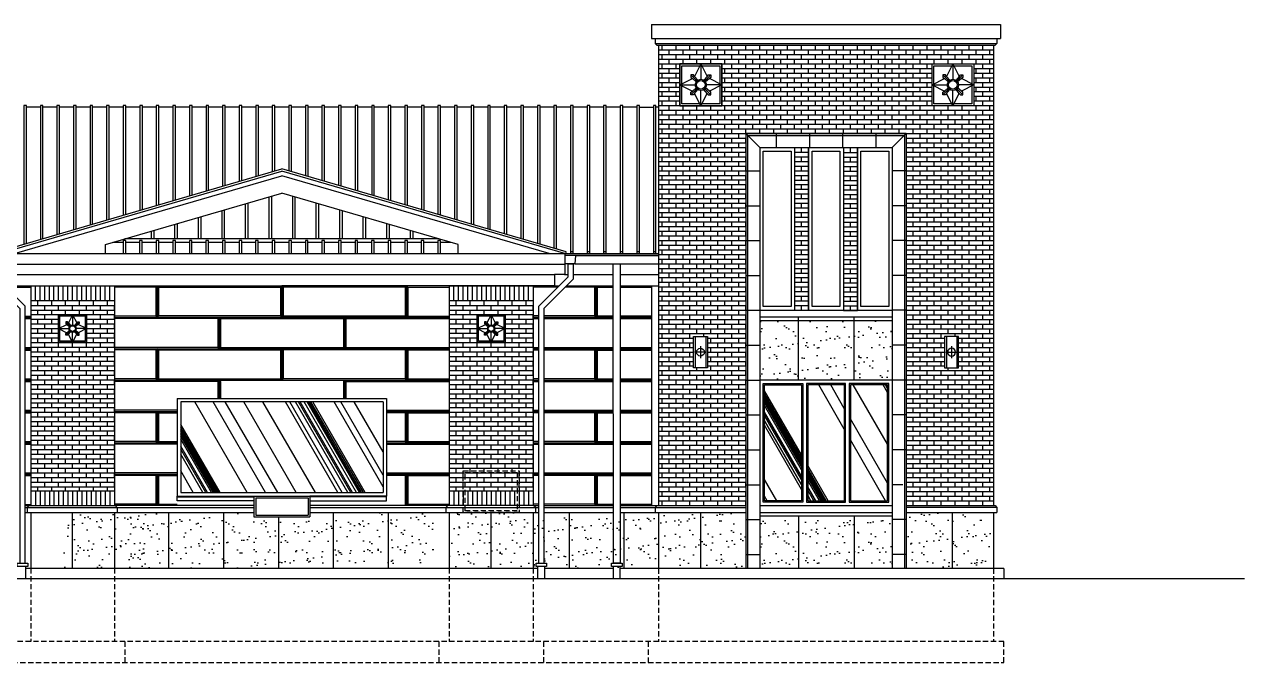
# Model space of a CAD drawing. Header units: inches. Extents: x -396 to 6197, y 197 to 563.
# Drawn here: x 3699 to 4399, y 197 to 563 of the extents above; entities that cross this region are included whole.
import ezdxf

# ---------------------------------------------------------------- set-up
doc = ezdxf.new("R2010")
doc.units = ezdxf.units.IN
doc.header["$LTSCALE"] = 24
doc.header["$MEASUREMENT"] = 0
doc.linetypes.add('HIDDEN2', pattern=[0.1875, 0.125, -0.0625])
for name, color, linetype in [('A-GLAZ EXT', 1, 'Continuous'), ('A-LINE_01', 1, 'Continuous'), ('A-LINE_02', 2, 'Continuous'), ('A-LINE_03', 3, 'Continuous'), ('A-LINE_06', 6, 'Continuous'), ('A-LINE_08', 8, 'Continuous'), ('A-PATT BRCK', 252, 'Continuous'), ('A-PATT GLAZ', 252, 'Continuous'), ('A-PATT MEDN', 252, 'Continuous'), ('A-PATT NICHIHA', 252, 'Continuous'), ('A-PATT ROOF', 252, 'Continuous'), ('A-PATT STONE', 1, 'Continuous')]:
    doc.layers.add(name, color=color, linetype=linetype)

# ---------------------------------------------------------------- blocks, each defined once
blk = doc.blocks.new('medallion 01')
for p, q in [((11.97, 0), (11.97, -8.77)), ((9.71, -9.71), (6.26, -6.26)), ((6.26, -6.26), (6.26, -6.26)), ((14.24, -9.71), (17.69, -6.26)), ((0, -11.98), (8.77, -11.98)), ((7.11, -8.4), (9.32, -10.19)), ((7.11, -15.55), (9.32, -13.76)), ((7.11, -15.55), (9.32, -13.76)), ((8.4, -7.11), (10.19, -9.32)), ((15.55, -7.11), (13.76, -9.32)), ((16.84, -8.4), (14.63, -10.19)), ((16.84, -15.55), (14.63, -13.76)), ((16.84, -15.55), (14.63, -13.76)), ((23.95, -11.98), (15.17, -11.98)), ((9.71, -14.24), (6.26, -17.69)), ((9.71, -14.24), (6.26, -17.69)), ((8.4, -16.84), (10.19, -14.63)), ((8.4, -16.84), (10.19, -14.63)), ((11.97, -23.95), (11.97, -15.18)), ((15.55, -16.84), (13.76, -14.63)), ((15.55, -16.84), (13.76, -14.63)), ((14.24, -14.24), (17.69, -17.69)), ((14.24, -14.24), (17.69, -17.69))]:
    blk.add_line(p, q)
at = {"color": 1}
for p, q in [((11.97, 0), (8.4, -7.11)), ((11.97, 0), (15.55, -7.11)), ((0, -11.98), (7.11, -8.4)), ((0, -11.98), (7.11, -15.55)), ((23.95, -11.98), (16.84, -8.4)), ((23.95, -11.98), (16.84, -15.55)), ((11.97, -23.95), (8.4, -16.84)), ((11.97, -23.95), (15.55, -16.84))]:
    blk.add_line(p, q, dxfattribs=at)
blk.add_lwpolyline([(0, 0), (23.95, 0), (23.95, -23.95), (0, -23.95)], close=True)
for points in [[(1.03, -11.46), (1.03, -1.03), (11.46, -1.03)], [(12.49, -1.03), (22.92, -1.03), (22.92, -11.46)], [(11.46, -22.92), (1.03, -22.92), (1.03, -12.49)], [(22.92, -12.49), (22.92, -22.92), (12.49, -22.92)]]:
    blk.add_lwpolyline(points)
for points in [[(8.4, -7.11), (7.71, -6.26), (6.26, -6.26), (6.26, -7.71), (7.11, -8.4)], [(15.55, -7.11), (16.24, -6.26), (17.69, -6.26), (17.69, -7.71), (16.84, -8.4)], [(8.4, -16.84), (7.71, -17.69), (6.26, -17.69), (6.26, -16.24), (7.11, -15.55)], [(15.55, -16.84), (16.24, -17.69), (17.69, -17.69), (17.69, -16.24), (16.84, -15.55)]]:
    blk.add_lwpolyline(points, dxfattribs=at)
for radius in [3.2, 2.43]:
    blk.add_circle((11.97, -11.98), radius)
blk.add_circle((11.97, -11.98), 3.2, dxfattribs=at)
blk = doc.blocks.new('decor26')
at = {"color": 8}
for p, q in [((-3, 9), (-3, -9)), ((3, 9), (3, -9))]:
    blk.add_line(p, q, dxfattribs=at)
at = {"color": 252, "linetype": 'Continuous', "ltscale": 96}
for p, q in [((3.37, 0), (-3.37, 0)), ((0, 3.37), (0, -3.37))]:
    blk.add_line(p, q, dxfattribs=at)
blk.add_lwpolyline([(-4, 9), (4, 9), (4, -9), (-4, -9)], close=True)
blk.add_circle((0, 0), 2.25, dxfattribs=at)
blk = doc.blocks.new('window_03 76')
for points in [[(-13.25, 2), (-36, 2), (-36, 69.94), (-13.25, 69.94)], [(-11.25, 2), (11.25, 2), (11.25, 69.94), (-11.25, 69.94)], [(13.25, 2), (36, 2), (36, 69.94), (13.25, 69.94)]]:
    blk.add_lwpolyline(points, close=True)
at = {"color": 8}
for points in [[(-14, 2.75), (-35.25, 2.75), (-35.25, 69.19), (-14, 69.19)], [(-10.5, 2.75), (10.5, 2.75), (10.5, 69.19), (-10.5, 69.19)], [(14, 2.75), (35.25, 2.75), (35.25, 69.19), (14, 69.19)]]:
    blk.add_lwpolyline(points, close=True, dxfattribs=at)
blk = doc.blocks.new('DS-1')
at = {"layer": 'A-LINE_01'}
blk.add_lwpolyline([(0.03, 1.39), (0, 172.97), (4, 172.97), (4.03, 1.39)], close=True, dxfattribs=at)

msp = doc.modelspace()

# ---------------------------------------------------------------- hatches: boundary and pattern name
at = {"layer": 'A-PATT BRCK'}
h = msp.add_hatch(dxfattribs=at)
h.set_pattern_fill('AR-BRSTD', color=256)
h.set_pattern_definition([(0, (4113.1268, 287.0917), (0, 2.667), []), (90, (4113.1268, 287.0917), (-4, 2.667), [2.667, -2.667])])
h.paths.add_polyline_path([(4075.38, 516.33), (4075.38, 540.33), (4099.38, 540.33), (4099.38, 516.33)], flags=16)
h.paths.add_polyline_path([(4219.9, 516.33), (4219.9, 540.33), (4243.9, 540.33), (4243.9, 516.33)], flags=16)
h.paths.add_polyline_path([(4083.13, 384.04), (4091.13, 384.04), (4091.13, 366.04), (4083.13, 366.04)])
h.paths.add_polyline_path([(4227.13, 366.04), (4227.13, 384.04), (4235.13, 384.04), (4235.13, 366.04)])
h.paths.add_polyline_path([(4113.13, 500.37), (4205.13, 500.37), (4205.13, 287.03), (4255.13, 287.03), (4255.13, 551.03), (4063.13, 551.03), (4063.13, 287.03), (4113.13, 287.03)])
h = msp.add_hatch(dxfattribs=at)
h.set_pattern_fill('AR-BRSTD', color=256)
h.set_pattern_definition([(0, (4113.1268, 287.0832), (0, 2.667), []), (90, (4113.1268, 287.0832), (-4, 2.667), [2.667, -2.667])])
h.paths.add_polyline_path([(4149.13, 492.36), (4141.13, 492.36), (4141.13, 399.02), (4149.13, 399.02)])
h = msp.add_hatch(dxfattribs=at)
h.set_pattern_fill('AR-BRSTD', color=256)
h.set_pattern_definition([(0, (4141.1268, 286.8696), (0, 2.667), []), (90, (4141.1268, 286.8696), (-4, 2.667), [2.667, -2.667])])
h.paths.add_polyline_path([(4177.13, 492.14), (4169.13, 492.14), (4169.13, 398.81), (4177.13, 398.81)])
h = msp.add_hatch(dxfattribs=at)
h.set_pattern_fill('AR-BRSTD', color=256)
h.set_pattern_definition([(0, (3727.1268, 287.2027), (0, 2.667), []), (90, (3727.1268, 287.2027), (-4, 2.667), [2.667, -2.667])])
h.paths.add_polyline_path([(3751.13, 404.45), (3703.13, 404.45), (3703.13, 295.59), (3751.13, 295.59)])
h.paths.add_polyline_path([(3719.13, 380.54), (3719.11, 396.54), (3735.11, 396.54), (3735.13, 380.54)], flags=16)
h = msp.add_hatch(dxfattribs=at)
h.set_pattern_fill('AR-BRSTD', color=256)
h.set_pattern_definition([(0, (3967.126, 287.2027), (0, 2.667), []), (90, (3967.126, 287.2027), (-4, 2.667), [2.667, -2.667])])
h.paths.add_polyline_path([(3991.13, 404.45), (3943.13, 404.45), (3943.13, 295.59), (3991.13, 295.59)])
h.paths.add_polyline_path([(3959.13, 380.54), (3959.11, 396.54), (3975.11, 396.54), (3975.13, 380.54)], flags=16)
at = {"layer": 'A-PATT GLAZ'}
h = msp.add_hatch(dxfattribs=at)
h.set_pattern_fill('GLASS_3', color=256, scale=4, angle=75, pattern_type=2)
h.set_pattern_definition([(120, (3329.87, -2e-13), (-62.354, -36), []), (120, (3325.232, 1.242), (-27.7128, -16), []), (120, (3322.914, 1.86), (-62.0074, -35.8), []), (120, (3324.846, 1.346), (-62.1806, -35.9), []), (120, (3326.005, 1.035), (-62.354, -36), []), (120, (3321.37, 2.28), (-62.354, -36), []), (120, (3318.28, 3.106), (-62.354, -36), []), (120, (3322.14, 2.07), (-62.7, -36.2), []), (120, (3327.55, 0.62), (-62.354, -36), []), (120, (3328.71, 0.31), (-62.354, -36), []), (120, (3324.07, 1.55), (-62.354, -36), []), (120, (3326.78, 0.83), (-65.818, -38), []), (120, (3327.937, 0.52), (-51.9615, -30), []), (120, (3326.2, 0.98), (-62.354, -36), []), (120, (3327.74, 0.57), (-124.708, -72), []), (120, (3327.164, 0.725), (-62.354, -36), []), (120, (3326.97, 0.78), (-62.354, -36), []), (120, (3320.21, 2.59), (-62.354, -36), []), (120, (3326.005, 1.035), (-62.354, -36), []), (120, (3328.516, 0.36), (-62.354, -36), []), (120, (3326.97, 0.78), (-62.354, -36), [])])
h.paths.add_polyline_path([(4145.13, 356.28), (4123.88, 356.28), (4123.87, 289.84), (4145.12, 289.84)])
h.paths.add_polyline_path([(4169.62, 356.28), (4148.63, 356.28), (4148.63, 289.84), (4169.63, 289.84)])
h.paths.add_polyline_path([(4194.37, 356.28), (4173.13, 356.28), (4173.13, 289.84), (4194.38, 289.84)])
h = msp.add_hatch(dxfattribs=at)
h.set_pattern_fill('GLASS_3', color=256, scale=4, angle=75, pattern_type=2)
h.set_pattern_definition([(120, (-9, 0), (-62.3538, -36), []), (120, (-13.636, 1.242), (-27.7128, -16), []), (120, (-15.954, 1.86), (-62.0074, -35.8), []), (120, (-14.02, 1.346), (-62.1806, -35.9), []), (120, (-12.86, 1.035), (-62.3538, -36), []), (120, (-17.5, 2.28), (-62.3538, -36), []), (120, (-20.59, 3.106), (-62.3538, -36), []), (120, (-16.73, 2.07), (-62.7002, -36.2), []), (120, (-11.32, 0.62), (-62.3538, -36), []), (120, (-10.16, 0.31), (-62.3538, -36), []), (120, (-14.795, 1.55), (-62.3538, -36), []), (120, (-12.09, 0.83), (-65.818, -38), []), (120, (-10.93, 0.52), (-51.9615, -30), []), (120, (-12.67, 0.98), (-62.3538, -36), []), (120, (-11.12, 0.57), (-124.7077, -72), []), (120, (-11.704, 0.725), (-62.3538, -36), []), (120, (-11.9, 0.78), (-62.3538, -36), []), (120, (-18.66, 2.59), (-62.3538, -36), []), (120, (-12.86, 1.035), (-62.3538, -36), []), (120, (-10.35, 0.36), (-62.3538, -36), []), (120, (-11.9, 0.78), (-62.3538, -36), [])])
h.paths.add_polyline_path([(3905.13, 346.51), (3789.13, 346.51), (3789.13, 294.51), (3905.13, 294.51)])
at = {"layer": 'A-PATT STONE'}
h = msp.add_hatch(dxfattribs=at)
h.set_pattern_fill('AR-SAND', color=256, scale=6)
h.set_pattern_definition([(37.5, (-0.006, 176.26), (-0.37796, 11.560943), [0, -9.12, 0, -10.2, 0, -9.75]), (7.5, (-0.006, 176.26), (10.61866, 16.932876), [0, -4.92, 0, -8.22, 0, -3.15]), (327.5, (-7.386, 176.26), (18.68485, 0.033954), [0, -3, 0, -10.8, 0, -14.1]), (317.5, (-7.386, 176.26), (18.03676, 5.266053), [0, -1.5, 0, -7.08, 0, -8.1])])
h.paths.add_polyline_path([(4197.12, 393.26), (4121.12, 393.26), (4121.12, 359.03), (4197.12, 359.03)])
h = msp.add_hatch(dxfattribs=at)
h.set_pattern_fill('AR-SAND', color=256, scale=6)
h.set_pattern_definition([(37.5, (0, 49.514), (-0.37796, 11.560943), [0, -9.12, 0, -10.2, 0, -9.75]), (7.5, (0, 49.514), (10.61866, 16.932876), [0, -4.92, 0, -8.22, 0, -3.15]), (327.5, (-7.38, 49.514), (18.68485, 0.033954), [0, -3, 0, -10.8, 0, -14.1]), (317.5, (-7.38, 49.514), (18.03676, 5.266053), [0, -1.5, 0, -7.08, 0, -8.1])])
h.paths.add_polyline_path([(3769.13, 283.02), (3721.13, 283.02), (3721.13, 251.03), (3769.13, 251.03)])
h.paths.add_polyline_path([(3991.13, 283.02), (3943.13, 283.02), (3943.13, 251.03), (3991.13, 251.03)])
h = msp.add_hatch(dxfattribs=at)
h.set_pattern_fill('AR-SAND', color=256, scale=6)
h.set_pattern_definition([(37.5, (-9, 104.309), (-0.37796, 11.560943), [0, -9.12, 0, -10.2, 0, -9.75]), (7.5, (-9, 104.309), (10.61866, 16.932876), [0, -4.92, 0, -8.22, 0, -3.15]), (327.5, (-16.38, 104.309), (18.68485, 0.033954), [0, -3, 0, -10.8, 0, -14.1]), (317.5, (-16.38, 104.309), (18.03676, 5.266053), [0, -1.5, 0, -7.08, 0, -8.1])])
h.paths.add_polyline_path([(3787.13, 280.51), (3787.13, 283.02), (3760.13, 283.02), (3760.13, 251.03), (3934.13, 251.03), (3934.13, 283.02), (3862.13, 283.02), (3862.13, 280.03), (3845.1, 280.03), (3845.1, 283.02), (3819.13, 283.02), (3819.13, 280.51)])
h = msp.add_hatch(dxfattribs=at)
h.set_pattern_fill('AR-SAND', color=256, scale=6)
h.set_pattern_definition([(37.5, (0, 102.989), (-0.37796, 11.560943), [0, -9.12, 0, -10.2, 0, -9.75]), (7.5, (0, 102.989), (10.61866, 16.932876), [0, -4.92, 0, -8.22, 0, -3.15]), (327.5, (-7.38, 102.989), (18.68485, 0.033954), [0, -3, 0, -10.8, 0, -14.1]), (317.5, (-7.38, 102.989), (18.03676, 5.266053), [0, -1.5, 0, -7.08, 0, -8.1])])
h.paths.add_polyline_path([(4063.13, 283.02), (3991.13, 283.02), (3991.13, 251.03), (4063.13, 251.03)])
h = msp.add_hatch(dxfattribs=at)
h.set_pattern_fill('AR-SAND', color=256, scale=6)
h.set_pattern_definition([(37.5, (0, 52.815), (-0.37796, 11.560943), [0, -9.12, 0, -10.2, 0, -9.75]), (7.5, (0, 52.815), (10.61866, 16.932876), [0, -4.92, 0, -8.22, 0, -3.15]), (327.5, (-7.38, 52.815), (18.68485, 0.033954), [0, -3, 0, -10.8, 0, -14.1]), (317.5, (-7.38, 52.815), (18.03676, 5.266053), [0, -1.5, 0, -7.08, 0, -8.1])])
h.paths.add_polyline_path([(4113.13, 283.02), (4063.13, 283.02), (4063.13, 251.03), (4113.13, 251.03)])
h.paths.add_polyline_path([(4197.13, 279.03), (4121.12, 279.03), (4121.12, 251.03), (4197.13, 251.03)])
h.paths.add_polyline_path([(4255.13, 283.03), (4205.13, 283.03), (4205.13, 251.03), (4255.13, 251.03)])

# ---------------------------------------------------------------- linework, layer by layer
at = {"layer": 'A-LINE_01'}
for p, q in [((3708.63, 515.53), (3700.63, 515.53)), ((3718.13, 515.53), (3710.13, 515.53)), ((3727.63, 515.53), (3719.63, 515.53)), ((3737.13, 515.53), (3729.13, 515.53)), ((3746.63, 515.53), (3738.63, 515.53)), ((3756.13, 515.53), (3748.13, 515.53)), ((3765.63, 515.53), (3757.63, 515.53)), ((3775.13, 515.53), (3767.13, 515.53)), ((3784.63, 515.53), (3776.63, 515.53)), ((3794.13, 515.53), (3786.13, 515.53)), ((3803.63, 515.53), (3795.63, 515.53)), ((3813.13, 515.53), (3805.13, 515.53)), ((3822.63, 515.53), (3814.63, 515.53)), ((3832.13, 515.53), (3824.13, 515.53)), ((3841.63, 515.53), (3833.63, 515.53)), ((3851.13, 515.53), (3843.13, 515.53)), ((3860.63, 515.53), (3852.63, 515.53)), ((3870.13, 515.53), (3862.13, 515.53)), ((3879.63, 515.53), (3871.63, 515.53)), ((3889.13, 515.53), (3881.13, 515.53)), ((3898.63, 515.53), (3890.63, 515.53)), ((3908.13, 515.53), (3900.13, 515.53)), ((3917.63, 515.53), (3909.63, 515.53)), ((3927.13, 515.53), (3919.13, 515.53)), ((3936.63, 515.53), (3928.63, 515.53)), ((3946.13, 515.53), (3938.13, 515.53)), ((3955.63, 515.53), (3947.63, 515.53)), ((3965.13, 515.53), (3957.13, 515.53)), ((3974.63, 515.53), (3966.63, 515.53)), ((3984.13, 515.53), (3976.13, 515.53)), ((3993.63, 515.53), (3985.63, 515.53)), ((4003.13, 515.53), (3995.13, 515.53)), ((4012.63, 515.53), (4004.63, 515.53)), ((4022.13, 515.53), (4014.13, 515.53)), ((4031.63, 515.53), (4023.63, 515.53)), ((4041.13, 515.53), (4033.13, 515.53)), ((4050.63, 515.53), (4042.63, 515.53)), ((4052.13, 515.53), (4060.13, 515.53)), ((4063.13, 515.53), (4061.63, 515.53)), ((3839.63, 464.11), (3839.63, 440.03)), ((3841.13, 464.55), (3841.13, 440.03)), ((3853.13, 464.55), (3853.13, 440.03)), ((3854.63, 464.11), (3854.63, 440.03)), ((3812.63, 456.24), (3812.63, 440.03)), ((3814.13, 456.68), (3814.13, 440.03)), ((3826.13, 460.18), (3826.13, 440.03)), ((3827.63, 460.61), (3827.63, 440.03)), ((3866.63, 460.61), (3866.63, 440.03)), ((3868.13, 460.18), (3868.13, 440.03)), ((3880.13, 456.68), (3880.13, 440.03)), ((3881.63, 456.24), (3881.63, 440.03)), ((3785.63, 448.36), (3785.63, 440.03)), ((3787.13, 448.8), (3787.13, 440.03)), ((3799.13, 452.3), (3799.13, 440.03)), ((3800.63, 452.74), (3800.63, 440.03)), ((3893.63, 452.74), (3893.63, 440.03)), ((3895.13, 452.3), (3895.13, 440.03)), ((3907.13, 448.8), (3907.13, 440.03)), ((3908.63, 448.36), (3908.63, 440.03)), ((3772.13, 444.43), (3772.13, 440.03)), ((3773.63, 444.86), (3773.63, 440.03)), ((3920.63, 444.86), (3920.63, 440.03)), ((3922.13, 444.43), (3922.13, 440.03)), ((4009.89, 431.55), (4063.13, 431.55)), ((4003.37, 413.03), (4006.02, 413.03)), ((4009.13, 419.55), (4011.19, 419.55)), ((4010.26, 413.03), (4037.28, 413.03)), ((4014.19, 419.55), (4037.28, 419.55)), ((4041.28, 419.55), (4063.13, 419.55)), ((4041.28, 413.03), (4063.13, 413.03)), ((3789.13, 346.51), (3789.13, 294.51)), ((3905.13, 346.51), (3789.13, 346.51)), ((3905.13, 346.51), (3905.13, 294.51)), ((3789.13, 294.51), (3905.13, 294.51)), ((3831.13, 287.02), (3751.61, 287.02)), ((3787.13, 292.01), (3831.13, 292.01)), ((3832.13, 291.51), (3862.13, 291.51)), ((3832.13, 291.51), (3832.13, 281.51)), ((3862.13, 291.51), (3862.13, 281.51)), ((3907.13, 292.01), (3863.13, 292.01)), ((3942.13, 287.02), (3863.13, 287.02)), ((3991.13, 287.02), (3994.39, 287.02)), ((3997.39, 287.02), (4037.17, 287.03)), ((4041.17, 287.03), (4062.13, 287.03)), ((3752.61, 283.02), (3831.13, 283.02)), ((3832.13, 281.51), (3862.13, 281.51)), ((3863.13, 283.02), (3941.13, 283.02)), ((3700.37, 245.03), (3700.37, 252.03)), ((3993.89, 245.03), (3993.89, 252.03)), ((3997.89, 245.03), (3997.89, 252.03)), ((4037.18, 245.03), (4037.18, 252.03)), ((4041.18, 245.03), (4041.18, 252.03)), ((3703.13, 251.03), (3700.37, 251.03)), ((3991.13, 251.03), (3703.13, 251.03)), ((3993.89, 251.03), (3991.13, 251.03)), ((4037.18, 251.03), (3997.89, 251.03)), ((4261.13, 251.03), (4041.18, 251.03)), ((4261.13, 251.03), (4261.13, 245.03))]:
    msp.add_line(p, q, dxfattribs=at)
at = {"layer": 'A-LINE_01', "linetype": 'HIDDEN2'}
for p, q in [((3703.13, 251.03), (3703.13, 209.03)), ((3751.13, 251.03), (3751.13, 209.03)), ((3943.13, 251.03), (3943.13, 209.03)), ((3991.13, 251.03), (3991.13, 209.03)), ((4063.13, 250.98), (4063.13, 208.98)), ((4255.13, 250.98), (4255.13, 208.98)), ((4261.13, 209.03), (3445.13, 209.03)), ((3757.13, 209.03), (3757.13, 197.03)), ((3937.13, 209.03), (3937.13, 197.03)), ((3997.13, 209.03), (3997.13, 197.03)), ((4057.13, 208.98), (4057.13, 196.98)), ((4261.13, 197.03), (4261.13, 209.03)), ((3445.13, 197.03), (4261.13, 197.03))]:
    msp.add_line(p, q, dxfattribs=at)
at = {"layer": 'A-LINE_01'}
for points in [[(4075.38, 516.33), (4099.38, 516.33), (4099.38, 540.33), (4075.38, 540.33)], [(4243.9, 516.33), (4219.9, 516.33), (4219.9, 540.33), (4243.9, 540.33)], [(4123.13, 490.38), (4139.13, 490.38), (4139.13, 401.26), (4123.13, 401.26)], [(4151.13, 490.37), (4167.13, 490.37), (4167.13, 401.25), (4151.13, 401.25)], [(4179.13, 490.37), (4195.13, 490.37), (4195.13, 401.25), (4179.13, 401.25)], [(3719.13, 380.54), (3735.13, 380.54), (3735.13, 396.54), (3719.13, 396.54)], [(3959.13, 380.54), (3975.13, 380.54), (3975.13, 396.54), (3959.13, 396.54)], [(3695.37, 254.03), (3701.37, 254.03), (3701.37, 252.03), (3695.37, 252.03)], [(3992.89, 254.03), (3998.89, 254.03), (3998.89, 252.03), (3992.89, 252.03)], [(4036.18, 254.03), (4042.18, 254.03), (4042.18, 252.03), (4036.18, 252.03)]]:
    msp.add_lwpolyline(points, close=True, dxfattribs=at)
for points in [[(4009.37, 430.61), (4015.87, 430.61), (4015.87, 430.42), (4015.43, 430.42), (4015.17, 425.61), (4009.43, 425.61)], [(3699.87, 254.03), (3699.87, 401.4), (3683.06, 418.2), (3683.06, 425.61), (3680.06, 425.61), (3680.06, 416.96), (3696.87, 400.15), (3696.87, 254.03)], [(3994.39, 254.03), (3994.39, 401.4), (4011.19, 418.2), (4011.19, 425.61), (4014.19, 425.61), (4014.19, 416.96), (3997.39, 400.15), (3997.39, 254.03)]]:
    msp.add_lwpolyline(points, dxfattribs=at)
at = {"layer": 'A-LINE_01', "linetype": 'HIDDEN2'}
for points in [[(3951.13, 307.03), (3983.13, 307.03), (3983.13, 283.03), (3951.13, 283.03)], [(3952.13, 306.03), (3982.13, 306.03), (3982.13, 284.03), (3952.13, 284.03)]]:
    msp.add_lwpolyline(points, close=True, dxfattribs=at)
at = {"layer": 'A-LINE_02'}
for p, q in [((4059.13, 555.03), (4259.13, 555.03)), ((4062.13, 551.03), (4256.13, 551.03)), ((4141.13, 492.38), (4141.13, 399.26)), ((4149.13, 399.25), (4149.13, 492.37)), ((4169.13, 492.37), (4169.13, 399.25)), ((4177.13, 399.25), (4177.13, 492.37)), ((3684.4, 431.41), (3847.13, 478.87)), ((3693.81, 431.55), (3847.13, 476.26)), ((4009.85, 431.41), (3847.13, 478.87)), ((4000.44, 431.55), (3847.13, 476.26)), ((3745.96, 436.8), (3847.13, 466.3)), ((3948.29, 436.8), (3847.13, 466.3)), ((3745.96, 431.55), (3745.96, 436.8)), ((3756.08, 438.03), (3750.19, 438.03)), ((3937.21, 440.03), (3757.04, 440.03)), ((3765.58, 438.03), (3757.58, 438.03)), ((3775.08, 438.03), (3767.08, 438.03)), ((3784.58, 438.03), (3776.58, 438.03)), ((3794.08, 438.03), (3786.08, 438.03)), ((3803.58, 438.03), (3795.58, 438.03)), ((3813.08, 438.03), (3805.08, 438.03)), ((3822.58, 438.03), (3814.58, 438.03)), ((3832.08, 438.03), (3824.08, 438.03)), ((3841.58, 438.03), (3833.58, 438.03)), ((3851.08, 438.03), (3843.08, 438.03)), ((3860.58, 438.03), (3852.58, 438.03)), ((3870.08, 438.03), (3862.08, 438.03)), ((3879.58, 438.03), (3871.58, 438.03)), ((3889.08, 438.03), (3881.08, 438.03)), ((3898.58, 438.03), (3890.58, 438.03)), ((3908.08, 438.03), (3900.08, 438.03)), ((3917.58, 438.03), (3909.58, 438.03)), ((3927.08, 438.03), (3919.08, 438.03)), ((3936.58, 438.03), (3928.58, 438.03)), ((3944.07, 438.03), (3938.08, 438.03)), ((3948.29, 431.55), (3948.29, 436.8)), ((3684.88, 431.55), (4009.37, 431.55)), ((4009.37, 431.55), (4009.37, 419.55)), ((4015.87, 430.61), (4063.13, 430.61)), ((3684.88, 425.55), (4009.37, 425.55)), ((4015.17, 425.61), (4063.13, 425.61)), ((3690.88, 419.55), (4003.37, 419.55)), ((3690.88, 413.03), (3847.13, 413.03)), ((3703.13, 413.03), (3703.13, 287.02)), ((3751.13, 413.03), (3751.13, 287.02)), ((4003.37, 413.03), (3847.13, 413.03)), ((3943.13, 413.03), (3943.13, 287.02)), ((3943.13, 413.03), (4003.37, 413.03)), ((3991.13, 413.03), (3991.13, 287.02)), ((4003.37, 419.55), (4003.37, 413.03)), ((4009.37, 419.55), (4003.37, 419.55)), ((3703.13, 404.64), (3751.13, 404.64)), ((3943.13, 404.64), (3991.13, 404.64)), ((3703.13, 295.41), (3751.13, 295.41)), ((3943.13, 295.41), (3991.13, 295.41)), ((3699.87, 287.02), (3703.13, 287.02)), ((3702.13, 287.02), (3701.13, 286.02)), ((3703.13, 287.02), (3751.61, 287.02)), ((3751.61, 287.02), (3752.61, 286.02)), ((3942.13, 287.02), (3941.13, 286.02)), ((3991.61, 287.02), (3942.13, 287.02)), ((3991.61, 287.02), (3992.61, 286.02)), ((3699.87, 283.02), (3752.61, 283.02)), ((3701.13, 286.02), (3701.13, 283.02)), ((3703.13, 283.02), (3703.13, 251.03)), ((3751.13, 283.02), (3751.13, 251.03)), ((3752.61, 286.02), (3752.61, 283.02)), ((3941.13, 286.02), (3941.13, 283.02)), ((3941.13, 283.02), (3994.39, 283.02)), ((3943.13, 283.02), (3943.13, 251.03)), ((3991.13, 283.02), (3991.13, 251.03)), ((3992.61, 286.02), (3992.61, 283.02)), ((3997.39, 283.02), (4037.17, 283.02)), ((4041.17, 283.02), (4063.13, 283.02)), ((4063.13, 283.03), (4063.13, 251.03))]:
    msp.add_line(p, q, dxfattribs=at)
at = {"layer": 'A-LINE_03'}
for p, q in [((4059.13, 563.03), (4259.13, 563.03)), ((4059.13, 563.03), (4059.13, 555.03)), ((4259.13, 563.03), (4259.13, 555.03)), ((4061.13, 555.03), (4061.13, 552.03)), ((4257.13, 555.03), (4257.13, 552.03)), ((4062.13, 551.03), (4061.13, 552.03)), ((4063.13, 551.03), (4063.13, 287.03)), ((4255.13, 551.03), (4255.13, 287.03)), ((4113.13, 500.38), (4113.13, 251.03)), ((4205.13, 500.37), (4113.13, 500.37)), ((4205.13, 500.37), (4205.13, 251.03)), ((4121.13, 492.38), (4121.13, 251.03)), ((4121.13, 492.37), (4197.13, 492.37)), ((4141.13, 492.38), (4141.13, 399.03)), ((4149.13, 492.37), (4149.13, 399.03)), ((4169.13, 492.37), (4169.13, 399.03)), ((4177.13, 492.37), (4177.13, 399.03)), ((4197.13, 492.37), (4197.13, 251.03)), ((4121.13, 399.03), (4197.13, 399.03)), ((4121.13, 395.26), (4197.13, 395.26)), ((4121.13, 393.26), (4197.13, 393.26)), ((4197.13, 359.03), (4121.13, 359.03)), ((3787.13, 348.51), (3787.13, 292.51)), ((3787.13, 348.51), (3907.13, 348.51)), ((3907.13, 348.51), (3907.13, 292.51)), ((3787.13, 292.51), (3907.13, 292.51)), ((3831.13, 292.51), (3831.13, 280.51)), ((3863.13, 292.51), (3863.13, 280.51)), ((4062.13, 287.03), (4061.13, 286.03)), ((4062.13, 287.03), (4113.13, 287.03)), ((4121.13, 287.09), (4197.13, 287.09)), ((4205.13, 287.03), (4256.13, 287.03)), ((4256.13, 287.03), (4257.13, 286.03)), ((3831.13, 280.51), (3863.13, 280.51)), ((4061.13, 286.03), (4061.13, 283.03)), ((4061.13, 283.03), (4113.13, 283.03)), ((4121.13, 283.09), (4197.13, 283.09)), ((4121.13, 281.09), (4197.13, 281.09)), ((4205.13, 283.03), (4257.13, 283.03)), ((4255.13, 283.03), (4255.13, 251.03)), ((4257.13, 286.03), (4257.13, 283.03))]:
    msp.add_line(p, q, dxfattribs=at)
for points in [[(3787.13, 292.51), (3831.13, 292.51), (3831.13, 289.76), (3787.13, 289.76)], [(3907.13, 292.51), (3863.13, 292.51), (3863.13, 289.76), (3907.13, 289.76)]]:
    msp.add_lwpolyline(points, close=True, dxfattribs=at)
at = {"layer": 'A-LINE_06'}
msp.add_line((4399.13, 245.03), (3168.95, 245.03), dxfattribs=at)
at = {"layer": 'A-LINE_08'}
for p, q in [((4061.13, 552.03), (4257.13, 552.03)), ((4121.13, 492.38), (4113.14, 500.37)), ((4114.13, 499.37), (4114.13, 251.03)), ((4114.13, 499.37), (4204.13, 499.37)), ((4130.63, 500.37), (4130.63, 492.37)), ((4149.63, 500.37), (4149.63, 492.37)), ((4168.63, 500.37), (4168.63, 492.37)), ((4187.63, 500.37), (4187.63, 492.37)), ((4197.13, 492.37), (4205.13, 500.37)), ((4204.13, 499.37), (4204.13, 251.03)), ((3684.05, 432.61), (3847.13, 480.17)), ((4010.2, 432.61), (3847.13, 480.17)), ((4113.13, 479.03), (4121.13, 479.03)), ((4205.13, 479.03), (4197.13, 479.03)), ((4113.13, 459.03), (4121.13, 459.03)), ((4205.13, 459.03), (4197.13, 459.03)), ((4113.13, 439.03), (4121.13, 439.03)), ((4205.13, 439.03), (4197.13, 439.03)), ((4009.85, 431.41), (4010.2, 432.61)), ((4113.13, 419.03), (4121.13, 419.03)), ((4205.13, 419.03), (4197.13, 419.03)), ((4113.12, 399.03), (4121.12, 399.03)), ((4205.13, 399.03), (4197.13, 399.03)), ((4143.13, 395.28), (4143.13, 359.05)), ((4175.13, 395.28), (4175.13, 359.05)), ((4113.12, 379.03), (4121.12, 379.03)), ((4205.13, 379.03), (4197.13, 379.03)), ((4113.12, 359.03), (4121.12, 359.03)), ((4205.13, 359.03), (4197.13, 359.03)), ((4113.12, 339.03), (4121.12, 339.03)), ((4205.13, 339.03), (4197.13, 339.03)), ((4113.12, 319.03), (4121.12, 319.03)), ((4205.13, 319.03), (4197.13, 319.03)), ((4113.12, 299.03), (4121.12, 299.03)), ((4113.12, 299.03), (4121.12, 299.03)), ((4203.13, 299.03), (4197.13, 299.03)), ((4203.13, 299.03), (4197.13, 299.03)), ((3699.87, 286.02), (3701.13, 286.02)), ((3701.13, 286.02), (3752.61, 286.02)), ((3726.87, 282.76), (3726.87, 251.03)), ((3752.61, 286.02), (3831.13, 286.02)), ((3782.13, 283.03), (3782.13, 251.03)), ((3813.61, 283.02), (3813.61, 251.03)), ((3845.1, 280.51), (3845.1, 251.03)), ((3863.13, 286.02), (3941.13, 286.02)), ((3876.58, 283.03), (3876.58, 251.03)), ((3908.07, 283.03), (3908.07, 251.03)), ((3941.13, 286.02), (3992.61, 286.02)), ((3966.87, 283.02), (3966.87, 251.03)), ((3992.61, 286.02), (3994.39, 286.02)), ((3997.39, 286.02), (4037.17, 286.02)), ((4011.77, 283.03), (4011.77, 251.03)), ((4041.17, 286.02), (4061.13, 286.02)), ((4043.25, 283.03), (4043.25, 251.03)), ((4061.13, 286.03), (4113.13, 286.03)), ((4087.13, 283.03), (4087.13, 251.04)), ((4143.26, 281.09), (4143.26, 251.03)), ((4175.26, 281.09), (4175.26, 251.03)), ((4257.13, 286.03), (4205.13, 286.03)), ((4231.39, 283.03), (4231.39, 251.04)), ((4113.13, 279.03), (4121.12, 279.03)), ((4205.13, 279.03), (4197.13, 279.03)), ((4113.13, 259.03), (4121.12, 259.03)), ((4205.13, 259.03), (4197.13, 259.03))]:
    msp.add_line(p, q, dxfattribs=at)
at = {"layer": 'A-LINE_08', "linetype": 'HIDDEN2'}
msp.add_line((4256.13, 551.03), (4257.13, 552.03), dxfattribs=at)
at = {"layer": 'A-PATT BRCK', "linetype": 'Continuous'}
for p, q in [((3705.79, 404.64), (3705.79, 413.02)), ((3708.45, 404.64), (3708.45, 413.02)), ((3711.12, 404.64), (3711.12, 413.02)), ((3713.79, 404.64), (3713.79, 413.02)), ((3716.46, 404.64), (3716.46, 413.02)), ((3719.12, 404.64), (3719.12, 413.02)), ((3721.79, 404.64), (3721.79, 413.02)), ((3724.46, 404.64), (3724.46, 413.02)), ((3727.12, 404.64), (3727.12, 413.02)), ((3729.79, 404.64), (3729.79, 413.02)), ((3732.46, 404.64), (3732.46, 413.02)), ((3735.12, 404.64), (3735.12, 413.02)), ((3737.79, 404.64), (3737.79, 413.02)), ((3740.46, 404.64), (3740.46, 413.02)), ((3743.13, 404.64), (3743.13, 413.02)), ((3745.79, 404.64), (3745.79, 413.02)), ((3748.46, 404.64), (3748.46, 413.02)), ((3945.79, 404.64), (3945.79, 413.02)), ((3948.45, 404.64), (3948.45, 413.02)), ((3951.12, 404.64), (3951.12, 413.02)), ((3953.79, 404.64), (3953.79, 413.02)), ((3956.46, 404.64), (3956.46, 413.02)), ((3959.12, 404.64), (3959.12, 413.02)), ((3961.79, 404.64), (3961.79, 413.02)), ((3964.46, 404.64), (3964.46, 413.02)), ((3967.12, 404.64), (3967.12, 413.02)), ((3969.79, 404.64), (3969.79, 413.02)), ((3972.46, 404.64), (3972.46, 413.02)), ((3975.12, 404.64), (3975.12, 413.02)), ((3977.79, 404.64), (3977.79, 413.02)), ((3980.46, 404.64), (3980.46, 413.02)), ((3983.13, 404.64), (3983.13, 413.02)), ((3985.79, 404.64), (3985.79, 413.02)), ((3988.46, 404.64), (3988.46, 413.02)), ((3705.79, 295.41), (3705.79, 287.03)), ((3708.45, 295.41), (3708.45, 287.03)), ((3711.12, 295.41), (3711.12, 287.03)), ((3713.79, 295.41), (3713.79, 287.03)), ((3716.46, 295.41), (3716.46, 287.03)), ((3719.12, 295.41), (3719.12, 287.03)), ((3721.79, 295.41), (3721.79, 287.03)), ((3724.46, 295.41), (3724.46, 287.03)), ((3727.12, 295.41), (3727.12, 287.03)), ((3729.79, 295.41), (3729.79, 287.03)), ((3732.46, 295.41), (3732.46, 287.03)), ((3735.12, 295.41), (3735.12, 287.03)), ((3737.79, 295.41), (3737.79, 287.03)), ((3740.46, 295.41), (3740.46, 287.03)), ((3743.13, 295.41), (3743.13, 287.03)), ((3745.79, 295.41), (3745.79, 287.03)), ((3748.46, 295.41), (3748.46, 287.03)), ((3945.79, 295.41), (3945.79, 287.03)), ((3948.45, 295.41), (3948.45, 287.03)), ((3951.12, 295.41), (3951.12, 287.03)), ((3953.79, 295.41), (3953.79, 287.03)), ((3956.46, 295.41), (3956.46, 287.03)), ((3959.12, 295.41), (3959.12, 287.03)), ((3961.79, 295.41), (3961.79, 287.03)), ((3964.46, 295.41), (3964.46, 287.03)), ((3967.12, 295.41), (3967.12, 287.03)), ((3969.79, 295.41), (3969.79, 287.03)), ((3972.46, 295.41), (3972.46, 287.03)), ((3975.12, 295.41), (3975.12, 287.03)), ((3977.79, 295.41), (3977.79, 287.03)), ((3980.46, 295.41), (3980.46, 287.03)), ((3983.13, 295.41), (3983.13, 287.03)), ((3985.79, 295.41), (3985.79, 287.03)), ((3988.46, 295.41), (3988.46, 287.03))]:
    msp.add_line(p, q, dxfattribs=at)
at = {"layer": 'A-PATT BRCK'}
msp.add_lwpolyline([(4083.13, 384.04), (4091.13, 384.04), (4091.13, 366.04), (4083.13, 366.04)], close=True, dxfattribs=at)
at = {"layer": 'A-PATT NICHIHA'}
for p, q in [((3774.88, 412.28), (3775.63, 413.03)), ((3776.38, 412.28), (3775.63, 413.03)), ((3775.63, 413.03), (3775.63, 395.03)), ((3846.38, 412.28), (3847.13, 413.03)), ((3846.38, 412.28), (3847.13, 413.03)), ((3847.88, 412.28), (3847.13, 413.03)), ((3847.13, 413.03), (3847.13, 395.03)), ((3847.13, 413.03), (3847.13, 395.03)), ((3847.88, 412.28), (3847.13, 413.03)), ((3917.88, 412.28), (3918.63, 413.03)), ((3918.63, 413.03), (3918.63, 395.03)), ((3919.38, 412.28), (3918.63, 413.03)), ((4026.38, 412.28), (4027.13, 413.03)), ((4027.13, 413.03), (4027.13, 395.03)), ((4027.88, 412.28), (4027.13, 413.03)), ((4059.13, 413.03), (4059.13, 287.03)), ((3694.14, 412.27), (3703.13, 412.27)), ((3774.88, 412.28), (3751.13, 412.27)), ((3774.88, 412.28), (3774.88, 395.78)), ((3776.38, 412.28), (3776.38, 395.78)), ((3776.38, 412.28), (3846.38, 412.28)), ((3846.38, 412.28), (3846.38, 395.78)), ((3846.38, 412.28), (3846.38, 395.78)), ((3847.88, 412.28), (3847.88, 395.78)), ((3847.88, 412.28), (3847.88, 395.78)), ((3917.88, 412.28), (3847.88, 412.28)), ((3917.88, 412.28), (3917.88, 395.78)), ((3919.38, 412.28), (3919.38, 395.78)), ((3919.38, 412.28), (3943.13, 412.27)), ((4005.27, 412.28), (3991.13, 412.28)), ((4026.38, 412.28), (4009.51, 412.28)), ((4026.38, 412.28), (4026.38, 395.78)), ((4027.88, 412.28), (4027.88, 395.78)), ((4027.88, 412.28), (4037.15, 412.28)), ((4041.15, 412.28), (4059.13, 412.28)), ((3699.87, 395.77), (3703.13, 395.77)), ((3699.87, 395.02), (3703.13, 395.02)), ((3699.87, 394.25), (3703.13, 394.25)), ((3774.88, 395.78), (3751.13, 395.77)), ((3751.13, 395.02), (3943.13, 395.02)), ((3810.38, 394.28), (3751.13, 394.27)), ((3774.88, 395.78), (3775.63, 395.03)), ((3776.38, 395.78), (3775.63, 395.03)), ((3846.38, 395.78), (3776.38, 395.78)), ((3810.38, 394.28), (3811.13, 395.03)), ((3810.38, 394.28), (3810.38, 377.78)), ((3811.88, 394.28), (3811.13, 395.03)), ((3811.13, 395.03), (3811.13, 377.03)), ((3811.88, 394.28), (3811.88, 377.78)), ((3811.88, 394.28), (3882.38, 394.28)), ((3846.38, 395.78), (3847.13, 395.03)), ((3846.38, 395.78), (3847.13, 395.03)), ((3847.88, 395.78), (3847.13, 395.03)), ((3847.88, 395.78), (3847.13, 395.03)), ((3847.88, 395.78), (3917.88, 395.78)), ((3882.38, 394.28), (3883.13, 395.03)), ((3882.38, 394.28), (3882.38, 377.78)), ((3883.13, 395.03), (3883.13, 377.03)), ((3883.88, 394.28), (3883.13, 395.03)), ((3883.88, 394.28), (3883.88, 377.78)), ((3883.88, 394.28), (3943.13, 394.27)), ((3917.88, 395.78), (3918.63, 395.03)), ((3919.38, 395.78), (3918.63, 395.03)), ((3919.38, 395.78), (3943.13, 395.77)), ((3994.39, 395.78), (3991.13, 395.78)), ((3991.13, 395.02), (3994.39, 395.02)), ((3991.13, 394.27), (3994.39, 394.27)), ((4026.38, 395.78), (3997.39, 395.78)), ((3997.39, 395.02), (4037.15, 395.02)), ((3997.39, 394.27), (4037.15, 394.27)), ((4026.38, 395.78), (4027.13, 395.03)), ((4027.88, 395.78), (4027.13, 395.03)), ((4027.88, 395.78), (4037.15, 395.78)), ((4041.15, 395.78), (4059.13, 395.78)), ((4041.15, 395.02), (4059.13, 395.02)), ((4041.15, 394.27), (4059.13, 394.27)), ((3699.87, 377.75), (3703.13, 377.75)), ((3699.87, 377.02), (3703.13, 377.02)), ((3699.87, 376.25), (3703.13, 376.25)), ((3810.38, 377.78), (3751.13, 377.77)), ((3751.13, 377.02), (3943.13, 377.02)), ((3774.88, 376.28), (3751.13, 376.27)), ((3774.88, 376.28), (3775.63, 377.03)), ((3774.88, 376.28), (3774.88, 359.78)), ((3776.38, 376.28), (3775.63, 377.03)), ((3775.63, 377.03), (3775.63, 359.03)), ((3776.38, 376.28), (3776.38, 359.78)), ((3776.38, 376.28), (3846.38, 376.28)), ((3810.38, 377.78), (3811.13, 377.03)), ((3811.88, 377.78), (3811.13, 377.03)), ((3811.88, 377.78), (3882.38, 377.78)), ((3846.38, 376.28), (3847.13, 377.03)), ((3846.38, 376.28), (3847.13, 377.03)), ((3846.38, 376.28), (3846.38, 359.78)), ((3846.38, 376.28), (3846.38, 359.78)), ((3847.88, 376.28), (3847.13, 377.03)), ((3847.13, 377.03), (3847.13, 359.03)), ((3847.13, 377.03), (3847.13, 359.03)), ((3847.88, 376.28), (3847.13, 377.03)), ((3847.88, 376.28), (3847.88, 359.78)), ((3847.88, 376.28), (3847.88, 359.78)), ((3917.88, 376.28), (3847.88, 376.28)), ((3882.38, 377.78), (3883.13, 377.03)), ((3883.88, 377.78), (3883.13, 377.03)), ((3883.88, 377.78), (3943.13, 377.77)), ((3917.88, 376.28), (3918.63, 377.03)), ((3917.88, 376.28), (3917.88, 359.78)), ((3918.63, 377.03), (3918.63, 359.03)), ((3919.38, 376.28), (3918.63, 377.03)), ((3919.38, 376.28), (3919.38, 359.78)), ((3919.38, 376.28), (3943.13, 376.27)), ((3994.39, 376.27), (3991.11, 376.27)), ((3991.13, 377.77), (3994.39, 377.77)), ((3991.13, 377.02), (3994.39, 377.02)), ((3997.39, 377.77), (4037.16, 377.77)), ((3997.39, 377.02), (4037.16, 377.02)), ((4026.36, 376.27), (3997.39, 376.27)), ((4026.38, 376.28), (4027.13, 377.03)), ((4026.38, 376.28), (4026.38, 359.78)), ((4027.13, 377.03), (4027.13, 359.03)), ((4027.88, 376.28), (4027.13, 377.03)), ((4027.86, 376.27), (4037.16, 376.27)), ((4027.88, 376.28), (4027.88, 359.78)), ((4041.16, 377.77), (4059.13, 377.77)), ((4041.16, 377.02), (4059.13, 377.02)), ((4041.16, 376.27), (4059.11, 376.27)), ((3699.87, 359.75), (3703.13, 359.75)), ((3699.87, 359.02), (3703.13, 359.02)), ((3699.87, 358.23), (3703.13, 358.23)), ((3774.88, 359.78), (3751.13, 359.77)), ((3751.13, 359.02), (3943.13, 359.02)), ((3810.38, 358.28), (3751.13, 358.27)), ((3774.88, 359.78), (3775.63, 359.03)), ((3776.38, 359.78), (3775.63, 359.03)), ((3776.38, 359.78), (3846.38, 359.78)), ((3810.38, 358.28), (3811.13, 359.03)), ((3810.38, 358.28), (3810.38, 348.53)), ((3811.88, 358.28), (3811.13, 359.03)), ((3811.13, 359.03), (3811.13, 348.53)), ((3811.88, 358.28), (3811.88, 348.53)), ((3846.38, 359.78), (3847.13, 359.03)), ((3846.38, 359.78), (3847.13, 359.03)), ((3847.88, 359.78), (3847.13, 359.03)), ((3847.88, 359.78), (3847.13, 359.03)), ((3917.88, 359.78), (3847.88, 359.78)), ((3882.38, 358.28), (3883.13, 359.03)), ((3882.38, 358.28), (3882.38, 348.53)), ((3883.13, 359.03), (3883.13, 348.53)), ((3883.88, 358.28), (3883.13, 359.03)), ((3883.88, 358.28), (3883.88, 348.53)), ((3883.88, 358.28), (3943.13, 358.27)), ((3917.88, 359.78), (3918.63, 359.03)), ((3919.38, 359.78), (3918.63, 359.03)), ((3919.38, 359.78), (3943.13, 359.77)), ((3994.39, 359.77), (3991.11, 359.77)), ((3991.13, 359.02), (3994.39, 359.02)), ((3991.13, 358.27), (3994.39, 358.27)), ((4026.36, 359.77), (3997.39, 359.77)), ((3997.39, 359.02), (4037.16, 359.02)), ((3997.39, 358.27), (4037.16, 358.27)), ((4026.38, 359.78), (4027.13, 359.03)), ((4027.88, 359.78), (4027.13, 359.03)), ((4027.86, 359.77), (4037.16, 359.77)), ((4041.16, 359.77), (4059.11, 359.77)), ((4041.16, 359.02), (4059.13, 359.02)), ((4041.16, 358.27), (4059.13, 358.27)), ((3699.87, 341.73), (3703.13, 341.73)), ((3699.87, 341.02), (3703.13, 341.02)), ((3699.87, 340.25), (3703.13, 340.25)), ((3787.13, 341.78), (3751.13, 341.77)), ((3751.13, 341.02), (3787.13, 341.03)), ((3774.88, 340.28), (3751.13, 340.27)), ((3774.88, 340.28), (3775.63, 341.03)), ((3774.88, 340.28), (3774.88, 323.78)), ((3776.38, 340.28), (3775.63, 341.03)), ((3775.63, 341.03), (3775.63, 323.03)), ((3776.38, 340.28), (3776.38, 323.78)), ((3776.38, 340.28), (3787.13, 340.28)), ((3907.13, 341.78), (3943.13, 341.77)), ((3907.13, 341.03), (3943.13, 341.02)), ((3943.13, 341.02), (3907.13, 341.03)), ((3917.88, 340.28), (3907.13, 340.28)), ((3917.88, 340.28), (3918.63, 341.03)), ((3917.88, 340.28), (3917.88, 323.78)), ((3918.63, 341.03), (3918.63, 323.03)), ((3919.38, 340.28), (3918.63, 341.03)), ((3919.38, 340.28), (3919.38, 323.78)), ((3919.38, 340.28), (3943.13, 340.27)), ((3991.13, 341.77), (3994.39, 341.77)), ((3991.13, 341.02), (3994.39, 341.02)), ((3994.39, 340.27), (3991.14, 340.27)), ((3997.39, 341.77), (4037.16, 341.77)), ((3997.39, 341.02), (4037.16, 341.02)), ((4026.39, 340.27), (3997.39, 340.27)), ((4026.38, 340.28), (4027.13, 341.03)), ((4026.38, 340.28), (4026.38, 323.78)), ((4027.13, 341.03), (4027.13, 323.03)), ((4027.88, 340.28), (4027.13, 341.03)), ((4027.88, 340.28), (4027.88, 323.78)), ((4027.89, 340.27), (4037.16, 340.27)), ((4041.16, 341.77), (4059.13, 341.77)), ((4041.16, 341.02), (4059.13, 341.02)), ((4041.16, 340.27), (4059.14, 340.27)), ((3699.87, 323.75), (3703.13, 323.75)), ((3699.87, 323.02), (3703.13, 323.02)), ((3699.87, 322.23), (3703.13, 322.23)), ((3774.88, 323.78), (3751.13, 323.78)), ((3751.13, 323.02), (3787.13, 323.03)), ((3787.13, 322.28), (3751.13, 322.27)), ((3774.88, 323.78), (3775.63, 323.03)), ((3776.38, 323.78), (3775.63, 323.03)), ((3776.38, 323.78), (3787.13, 323.78)), ((3917.88, 323.78), (3907.13, 323.78)), ((3907.13, 323.03), (3943.13, 323.02)), ((3907.13, 322.28), (3943.13, 322.27)), ((3917.88, 323.78), (3918.63, 323.03)), ((3919.38, 323.78), (3918.63, 323.03)), ((3919.38, 323.78), (3943.13, 323.77)), ((3991.13, 323.02), (3994.39, 323.02)), ((3991.13, 322.27), (3994.39, 322.27)), ((3994.39, 323.77), (3991.14, 323.77)), ((4026.39, 323.77), (3997.39, 323.77)), ((3997.39, 323.02), (4037.17, 323.02)), ((3997.39, 322.27), (4037.17, 322.27)), ((4026.38, 323.78), (4027.13, 323.03)), ((4027.88, 323.78), (4027.13, 323.03)), ((4027.89, 323.77), (4037.17, 323.77)), ((4041.17, 323.77), (4059.14, 323.77)), ((4041.17, 323.02), (4059.13, 323.02)), ((4041.17, 322.27), (4059.13, 322.27)), ((3699.87, 305.73), (3703.13, 305.73)), ((3699.87, 305.02), (3703.13, 305.02)), ((3699.87, 304.25), (3703.13, 304.25)), ((3787.13, 305.78), (3751.13, 305.76)), ((3751.13, 305.02), (3787.13, 305.03)), ((3774.88, 304.28), (3751.13, 304.28)), ((3774.88, 304.28), (3775.63, 305.03)), ((3774.88, 304.28), (3774.88, 287.78)), ((3776.38, 304.28), (3775.63, 305.03)), ((3775.63, 305.03), (3775.63, 287.03)), ((3776.38, 304.28), (3776.38, 287.78)), ((3776.38, 304.28), (3787.13, 304.28)), ((3907.13, 305.78), (3943.13, 305.76)), ((3907.13, 305.03), (3943.13, 305.02)), ((3932.25, 305.02), (3907.13, 305.03)), ((3917.88, 304.28), (3907.13, 304.28)), ((3917.88, 304.28), (3918.63, 305.03)), ((3917.88, 304.28), (3917.88, 287.78)), ((3918.63, 305.03), (3918.63, 287.03)), ((3919.38, 304.28), (3918.63, 305.03)), ((3919.38, 304.28), (3919.38, 287.78)), ((3919.38, 304.28), (3943.13, 304.27)), ((3991.13, 305.77), (3994.39, 305.77)), ((3991.13, 305.02), (3994.39, 305.02)), ((3994.39, 304.3), (3991.13, 304.3)), ((3997.39, 305.77), (4037.17, 305.77)), ((3997.39, 305.02), (4037.17, 305.02)), ((4026.38, 304.3), (3997.39, 304.3)), ((4026.38, 304.3), (4027.13, 305.05)), ((4026.38, 304.3), (4026.38, 287.8)), ((4027.13, 305.05), (4027.13, 287.05)), ((4027.88, 304.3), (4027.13, 305.05)), ((4027.88, 304.3), (4027.88, 287.8)), ((4027.88, 304.3), (4037.17, 304.3)), ((4041.17, 305.77), (4059.13, 305.77)), ((4041.17, 305.02), (4059.13, 305.02)), ((4041.17, 304.3), (4059.13, 304.3)), ((3699.87, 287.75), (3703.13, 287.75)), ((3774.88, 287.78), (3751.13, 287.78)), ((3774.88, 287.78), (3775.63, 287.03)), ((3776.38, 287.78), (3775.63, 287.03)), ((3776.38, 287.78), (3787.13, 287.78)), ((3917.88, 287.78), (3918.63, 287.03)), ((3919.38, 287.78), (3918.63, 287.03)), ((3919.38, 287.78), (3943.13, 287.77)), ((3994.39, 287.8), (3991.13, 287.8)), ((4026.38, 287.8), (3997.39, 287.8)), ((4026.38, 287.8), (4027.13, 287.05)), ((4027.88, 287.8), (4027.13, 287.05)), ((4027.88, 287.8), (4037.17, 287.8)), ((4041.17, 287.8), (4059.13, 287.8))]:
    msp.add_line(p, q, dxfattribs=at)
at = {"layer": 'A-PATT ROOF'}
for p, q in [((4014.13, 432.55), (4012.63, 432.55)), ((4015.87, 430.42), (4063.13, 430.42)), ((4023.63, 432.55), (4022.13, 432.55)), ((4033.13, 432.55), (4031.63, 432.55)), ((4042.63, 432.55), (4041.13, 432.55)), ((4052.13, 432.55), (4050.63, 432.55)), ((4061.63, 432.55), (4060.13, 432.55))]:
    msp.add_line(p, q, dxfattribs=at)
for points in [[(3700.63, 437.44), (3700.63, 516.53), (3699.13, 516.53), (3699.13, 437)], [(3710.13, 440.21), (3710.13, 516.53), (3708.63, 516.53), (3708.63, 439.77)], [(3719.63, 442.98), (3719.63, 516.53), (3718.13, 516.53), (3718.13, 442.55)], [(3729.13, 445.75), (3729.13, 516.53), (3727.63, 516.53), (3727.63, 445.32)], [(3738.63, 448.52), (3738.63, 516.53), (3737.13, 516.53), (3737.13, 448.09)], [(3748.13, 451.3), (3748.13, 516.53), (3746.63, 516.53), (3746.63, 450.86)], [(3757.63, 454.07), (3757.63, 516.53), (3756.13, 516.53), (3756.13, 453.63)], [(3767.13, 456.84), (3767.13, 516.53), (3765.63, 516.53), (3765.63, 456.4)], [(3776.63, 459.61), (3776.63, 516.53), (3775.13, 516.53), (3775.13, 459.17)], [(3786.13, 462.38), (3786.13, 516.53), (3784.63, 516.53), (3784.63, 461.94)], [(3795.63, 465.15), (3795.63, 516.53), (3794.13, 516.53), (3794.13, 464.71)], [(3805.13, 467.92), (3805.13, 516.53), (3803.63, 516.53), (3803.63, 467.48)], [(3814.63, 470.69), (3814.63, 516.53), (3813.13, 516.53), (3813.13, 470.25)], [(3824.13, 473.46), (3824.13, 516.53), (3822.63, 516.53), (3822.63, 473.02)], [(3833.63, 476.23), (3833.63, 516.53), (3832.13, 516.53), (3832.13, 475.8)], [(3843.13, 479), (3843.13, 516.53), (3841.63, 516.53), (3841.63, 478.57)], [(3852.63, 478.57), (3852.63, 516.53), (3851.13, 516.53), (3851.13, 479)], [(3862.13, 475.8), (3862.13, 516.53), (3860.63, 516.53), (3860.63, 476.23)], [(3871.63, 473.02), (3871.63, 516.53), (3870.13, 516.53), (3870.13, 473.46)], [(3881.13, 470.25), (3881.13, 516.53), (3879.63, 516.53), (3879.63, 470.69)], [(3890.63, 467.48), (3890.63, 516.53), (3889.13, 516.53), (3889.13, 467.92)], [(3900.13, 464.71), (3900.13, 516.53), (3898.63, 516.53), (3898.63, 465.15)], [(3909.63, 461.94), (3909.63, 516.53), (3908.13, 516.53), (3908.13, 462.38)], [(3919.13, 459.17), (3919.13, 516.53), (3917.63, 516.53), (3917.63, 459.61)], [(3928.63, 456.4), (3928.63, 516.53), (3927.13, 516.53), (3927.13, 456.84)], [(3938.13, 453.63), (3938.13, 516.53), (3936.63, 516.53), (3936.63, 454.07)], [(3947.63, 450.86), (3947.63, 516.53), (3946.13, 516.53), (3946.13, 451.3)], [(3957.13, 448.09), (3957.13, 516.53), (3955.63, 516.53), (3955.63, 448.52)], [(3966.63, 445.32), (3966.63, 516.53), (3965.13, 516.53), (3965.13, 445.75)], [(3976.13, 442.55), (3976.13, 516.53), (3974.63, 516.53), (3974.63, 442.98)], [(3985.63, 439.77), (3985.63, 516.53), (3984.13, 516.53), (3984.13, 440.21)], [(3995.13, 437), (3995.13, 516.53), (3993.63, 516.53), (3993.63, 437.44)], [(4004.63, 434.23), (4004.63, 516.53), (4003.13, 516.53), (4003.13, 434.67)], [(3757.58, 431.55), (3757.58, 439.03), (3756.08, 439.03), (3756.08, 431.55)], [(3767.08, 431.55), (3767.08, 439.03), (3765.58, 439.03), (3765.58, 431.55)], [(3776.58, 431.55), (3776.58, 439.03), (3775.08, 439.03), (3775.08, 431.55)], [(3786.08, 431.55), (3786.08, 439.03), (3784.58, 439.03), (3784.58, 431.55)], [(3795.58, 431.55), (3795.58, 439.03), (3794.08, 439.03), (3794.08, 431.55)], [(3805.08, 431.55), (3805.08, 439.03), (3803.58, 439.03), (3803.58, 431.55)], [(3814.58, 431.55), (3814.58, 439.03), (3813.08, 439.03), (3813.08, 431.55)], [(3824.08, 431.55), (3824.08, 439.03), (3822.58, 439.03), (3822.58, 431.55)], [(3833.58, 431.55), (3833.58, 439.03), (3832.08, 439.03), (3832.08, 431.55)], [(3843.08, 431.55), (3843.08, 439.03), (3841.58, 439.03), (3841.58, 431.55)], [(3852.58, 431.55), (3852.58, 439.03), (3851.08, 439.03), (3851.08, 431.55)], [(3862.08, 431.55), (3862.08, 439.03), (3860.58, 439.03), (3860.58, 431.55)], [(3871.58, 431.55), (3871.58, 439.03), (3870.08, 439.03), (3870.08, 431.55)], [(3881.08, 431.55), (3881.08, 439.03), (3879.58, 439.03), (3879.58, 431.55)], [(3890.58, 431.55), (3890.58, 439.03), (3889.08, 439.03), (3889.08, 431.55)], [(3900.08, 431.55), (3900.08, 439.03), (3898.58, 439.03), (3898.58, 431.55)], [(3909.58, 431.55), (3909.58, 439.03), (3908.08, 439.03), (3908.08, 431.55)], [(3919.08, 431.55), (3919.08, 439.03), (3917.58, 439.03), (3917.58, 431.55)], [(3928.58, 431.55), (3928.58, 439.03), (3927.08, 439.03), (3927.08, 431.55)], [(3938.08, 431.55), (3938.08, 439.03), (3936.58, 439.03), (3936.58, 431.55)]]:
    msp.add_lwpolyline(points, dxfattribs=at)
for points in [[(4014.13, 516.53), (4012.63, 516.53), (4012.63, 431.55), (4014.13, 431.55)], [(4023.63, 516.53), (4022.13, 516.53), (4022.13, 431.55), (4023.63, 431.55)], [(4033.13, 516.53), (4031.63, 516.53), (4031.63, 431.55), (4033.13, 431.55)], [(4042.63, 516.53), (4041.13, 516.53), (4041.13, 431.55), (4042.63, 431.55)], [(4052.13, 516.53), (4050.63, 516.53), (4050.63, 431.55), (4052.13, 431.55)], [(4061.63, 516.53), (4060.13, 516.53), (4060.13, 431.55), (4061.63, 431.55)]]:
    msp.add_lwpolyline(points, close=True, dxfattribs=at)

# ---------------------------------------------------------------- block references
at = {"layer": 'A-GLAZ EXT'}
msp.add_blockref('window_03 76', (4159.13, 287.09), dxfattribs=at)
at = {"layer": 'A-LINE_01'}
for name, p in [('DS-1', (4037.15, 252.64)), ('decor26', (4087.13, 375.04))]:
    msp.add_blockref(name, p, dxfattribs=at)
at = {"layer": 'A-LINE_01', "xscale": -1}
msp.add_blockref('decor26', (4231.13, 375.04), dxfattribs=at)
at = {"layer": 'A-PATT MEDN'}
for p in [(4075.38, 540.33), (4219.9, 540.33)]:
    msp.add_blockref('medallion 01', p, dxfattribs=at)
at = {"layer": 'A-PATT MEDN', "xscale": 0.666665, "yscale": 0.666665, "zscale": 0.666665}
for p in [(3719.13, 396.54), (3959.13, 396.54)]:
    msp.add_blockref('medallion 01', p, dxfattribs=at)

doc.saveas('drawing.dxf')
